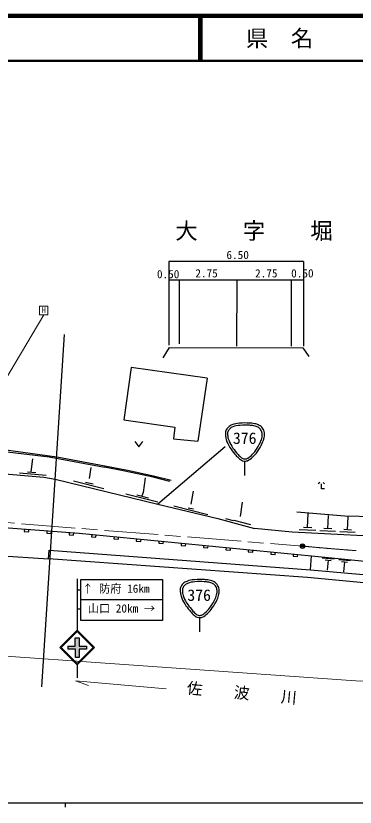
# Model space of a CAD drawing. Units: millimetres, scale not verified. Extents: x 40000 to 680000, y 20000 to 380000.
# Drawn here: x 257032 to 332424, y 204000 to 380000 of the extents above; entities that cross this region are included whole.
import ezdxf
from ezdxf.enums import TextEntityAlignment as Align

# ---------------------------------------------------------------- set-up
doc = ezdxf.new("R2010")
doc.units = ezdxf.units.MM
doc.header["$LTSCALE"] = 1000
doc.header["$PDMODE"] = 32
doc.header["$PDSIZE"] = 500
doc.linetypes.add('CHAIN', pattern=[18.5, 12, -1.5, 3.5, -1.5])
for name, color, linetype, lineweight in [('M-BGD', 7, 'Continuous', 25), ('M-BMK', 2, 'CHAIN', 13), ('M-BMK-SRVR', 3, 'Continuous', 25), ('M-STR-HTXT', 7, 'Continuous', 13), ('M-STR-STRC', 7, 'Continuous', 25), ('M-TTL', 2, 'Continuous', 140), ('M-TTL-BAND', 7, 'Continuous', 25), ('M-TTL-LINE', 7, 'Continuous', 50)]:
    doc.layers.add(name, color=color, linetype=linetype, lineweight=lineweight)
doc.layers.add('M-BMK-HTXT', color=7, linetype='Continuous')
doc.layers.add('M-TTL-TXT', color=7, linetype='Continuous')
doc.styles.add('ＭＳ ゴシック', font='')
doc.styles.add('ＭＳ 明朝', font='')
doc.styles.get('ＭＳ ゴシック').set_extended_font_data('MS Gothic')
doc.styles.get('ＭＳ 明朝').set_extended_font_data('MS Mincho')

msp = doc.modelspace()

# ---------------------------------------------------------------- hatches: boundary and pattern name
at = {"layer": 'M-STR-STRC'}
msp.add_hatch(color=256, dxfattribs=at).paths.add_polyline_path([(271074, 237265), (271074, 239122), (272717, 239122), (272717, 239843), (271074, 239843), (271074, 241684), (270244, 241684), (270244, 239843), (268601, 239843), (268601, 239122), (270275, 239122), (270275, 237265)])

# ---------------------------------------------------------------- linework, layer by layer
at = {"layer": 'M-BGD'}
for p, q in [((291026, 325346), (291021, 306719)), ((320913, 325373), (291026, 325346)), ((320913, 325373), (320913, 306550)), ((291025, 321282), (320913, 321266)), ((293324, 321281), (293312, 307058)), ((306104, 321259), (306096, 306550)), ((318204, 321267), (318213, 306551)), ((267742, 309090), (262747, 230773)), ((291110, 306211), (289676, 303965)), ((291110, 306211), (320828, 306127)), ((320828, 306127), (322098, 304264)), ((282644, 301809), (281035, 290125)), ((299577, 299438), (282644, 301809)), ((299577, 299438), (297460, 285383)), ((281035, 290125), (292380, 288516)), ((292380, 288516), (292042, 285891)), ((292042, 285891), (297460, 285383)), ((254280, 283521), (266134, 281912)), ((253857, 283182), (264440, 281912)), ((264440, 281912), (276717, 279626)), ((266134, 281912), (276802, 279880)), ((260715, 281489), (260376, 278610)), ((253772, 278187), (263255, 277425)), ((257836, 278356), (263763, 277848)), ((259614, 278610), (261477, 278441)), ((273669, 279541), (273330, 277086)), ((263255, 277425), (265795, 276917)), ((265795, 276917), (288570, 271413)), ((269859, 276578), (276548, 274885)), ((285776, 277255), (285353, 273953)), ((274177, 275816), (272484, 276239)), ((324582, 276234), (324232, 275884)), ((324932, 274834), (324932, 275884)), ((325632, 274834), (324932, 274834)), ((325632, 275884), (325282, 276234)), ((281458, 273699), (288570, 271921)), ((283914, 273445), (286538, 272768)), ((285353, 273953), (285014, 273276)), ((296444, 274292), (295936, 271413)), ((288570, 271413), (301948, 268196)), ((307282, 271837), (306858, 268619)), ((292126, 270990), (299662, 269127)), ((295344, 270567), (296517, 270352)), ((319474, 269720), (330142, 268789)), ((321849, 266168), (322004, 269299)), ((301948, 268196), (310076, 265995)), ((303641, 268196), (305334, 267773)), ((305334, 267773), (305504, 267857)), ((305504, 267857), (309144, 266841)), ((326359, 265920), (326506, 268905)), ((330142, 268789), (338185, 268619)), ((330748, 265686), (330890, 268568)), ((258940, 265832), (258902, 265333)), ((322770, 266123), (320929, 266214)), ((327237, 265877), (325481, 265964)), ((258902, 265333), (259899, 265259)), ((259899, 265259), (259937, 265757)), ((263926, 265458), (263888, 264959)), ((263888, 264959), (264885, 264884)), ((264885, 264884), (264923, 265383)), ((268912, 265083), (268874, 264585)), ((268874, 264585), (269871, 264510)), ((269871, 264510), (269909, 265009)), ((273892, 264648), (273844, 264151)), ((273844, 264151), (274839, 264054)), ((274839, 264054), (274888, 264552)), ((278869, 264166), (278821, 263669)), ((279816, 263572), (279864, 264070)), ((323663, 265525), (319981, 265707)), ((328089, 265307), (324577, 265480)), ((332418, 265093), (329027, 265261)), ((331595, 265644), (329900, 265727)), ((278821, 263669), (279816, 263572)), ((283846, 263684), (283797, 263186)), ((283797, 263186), (284793, 263090)), ((284793, 263090), (284841, 263588)), ((288822, 263202), (288774, 262704)), ((288774, 262704), (289770, 262608)), ((289770, 262608), (289818, 263106)), ((293799, 262720), (293751, 262222)), ((294746, 262126), (294794, 262624)), ((236675, 261117), (264321, 259204)), ((293751, 262222), (294746, 262126)), ((298776, 262238), (298728, 261740)), ((298728, 261740), (299723, 261644)), ((299723, 261644), (299771, 262142)), ((303753, 261756), (303704, 261258)), ((303704, 261258), (304700, 261162)), ((304700, 261162), (304748, 261659)), ((308729, 261274), (308681, 260776)), ((308681, 260776), (309676, 260680)), ((309676, 260680), (309725, 261177)), ((313706, 260792), (313658, 260294)), ((314653, 260198), (314701, 260695)), ((313658, 260294), (314653, 260198)), ((318683, 260310), (318634, 259812)), ((318634, 259812), (319630, 259716)), ((319630, 259716), (319678, 260213)), ((325121, 259474), (327781, 259203)), ((325745, 259007), (327075, 258872)), ((326410, 258939), (326180, 256678)), ((328796, 259100), (331416, 258834)), ((329411, 258640), (330721, 258507)), ((330066, 258574), (329840, 256347))]:
    msp.add_line(p, q, dxfattribs=at)
at = {"layer": 'M-BGD', "lineweight": 13}
for p, q in [((262325, 315392), (264154, 315392)), ((262325, 313468), (262325, 315392)), ((264154, 315392), (264154, 313468)), ((242355, 278408), (263222, 313468)), ((264154, 313468), (262325, 313468))]:
    msp.add_line(p, q, dxfattribs=at)
at = {"layer": 'M-BGD'}
for points in [[(276802, 279880), (281868, 278941), (287614, 277665), (291534, 276717)], [(291265, 276448), (287508, 277373), (281274, 278739), (276717, 279626)], [(463662, 268918), (463802, 268368), (470777, 270170), (465640, 267326), (426636, 252551), (398605, 251326), (349970, 252442), (321810, 255049), (264321, 259204), (264465, 261180), (322501, 256810), (322738, 259917)], [(322501, 256810), (351819, 254157), (395027, 253249), (428913, 256724), (428825, 258910), (440645, 261064), (464127, 267904), (469778, 269912)], [(242486, 267067), (271085, 264920), (322738, 259917)], [(344272, 263850), (318416, 265183), (310076, 265995)], [(322738, 259917), (351595, 256984), (406325, 257410), (428538, 259820)]]:
    msp.add_lwpolyline(points, dxfattribs=at)
at = {"layer": 'M-BMK'}
msp.add_line((221373, 269961), (320716, 262066), dxfattribs=at)
msp.add_arc((373090, 810092), 550524, 264.54089, 271.56439, dxfattribs=at)
at = {"layer": 'M-BMK-SRVR'}
msp.add_circle((320716, 262066), 500, dxfattribs=at)
msp.add_point((320716, 262066), dxfattribs=at)
at = {"layer": 'M-STR-HTXT'}
for q in [(290406, 230320), (273198, 231059)]:
    msp.add_line((270282, 232128), q, dxfattribs=at)
msp.add_lwpolyline([(197029, 241626), (333613, 232043), (447940, 235344)], dxfattribs=at)
at = {"layer": 'M-STR-STRC'}
for p, q in [((283437, 285313), (284337, 284113)), ((284337, 284113), (285237, 285313)), ((303556, 284113), (288570, 271413)), ((307923, 277791), (307923, 280975)), ((270653, 254772), (270665, 243382)), ((271461, 252275), (270655, 252275)), ((271461, 250169), (289635, 250169)), ((271461, 248049), (270660, 248049)), ((297880, 242989), (297880, 246172)), ((266804, 239521), (270665, 243382)), ((267101, 239521), (270665, 243085)), ((270665, 243382), (274525, 239521)), ((270665, 243085), (274228, 239521)), ((270244, 239843), (270244, 241684)), ((270244, 241684), (271074, 241684)), ((271074, 241684), (271074, 239843)), ((270665, 235660), (266804, 239521)), ((270665, 235957), (267101, 239521)), ((268601, 239843), (268601, 239122)), ((268601, 239843), (270244, 239843)), ((274525, 239521), (270665, 235660)), ((274228, 239521), (270665, 235957)), ((271074, 239843), (272717, 239843)), ((272717, 239843), (272717, 239122)), ((270275, 239122), (268601, 239122)), ((270275, 237265), (270275, 239122)), ((271074, 239122), (271074, 237265)), ((272748, 239122), (271074, 239122)), ((271074, 237265), (270275, 237265)), ((270665, 235660), (270665, 232776))]:
    msp.add_line(p, q, dxfattribs=at)
msp.add_lwpolyline([(271461, 254645), (289633, 254645), (289633, 245502), (271461, 245502)], close=True, dxfattribs=at)
for points in [[(306751, 289385), (307611, 289478), (308101, 289452), (308965, 289409), (309385, 289388), (309625, 289383), (310035, 289290), (310477, 289190), (310740, 289139), (311130, 288909), (311442, 288725), (311609, 288584), (311820, 288290), (312068, 287945), (312172, 287708), (312249, 287291), (312324, 286879), (312276, 286632), (312201, 286220), (312110, 285719), (312002, 285447), (311796, 284982), (311454, 284210), (311213, 283793), (310726, 283102), (310364, 282591), (310143, 282308), (309679, 281889), (309258, 281508), (309013, 281273), (308489, 281056), (308340, 280994), (308244, 280993), (308084, 280984), (307824, 280971), (307664, 280945), (307418, 281032), (307002, 281178), (306822, 281385), (306490, 281674), (306148, 281973), (305992, 282180), (305704, 282531), (305245, 283092), (304982, 283408), (304610, 284030), (304224, 284676), (304002, 285050), (303777, 285768), (303655, 286154), (303626, 286386), (303610, 286791), (303596, 287136), (303568, 287345), (303682, 287671), (303814, 288051), (303965, 288247), (304253, 288528), (304513, 288782), (304701, 288891), (305038, 289028), (305671, 289285), (306072, 289311), (306751, 289385)], [(306848, 288919), (307661, 289006), (308125, 288975), (308941, 288933), (309329, 288913), (309551, 288909), (309930, 288823), (310315, 288736), (310544, 288692), (310884, 288491), (311128, 288347), (311259, 288237), (311425, 288006), (311624, 287729), (311708, 287539), (311769, 287203), (311832, 286858), (311792, 286651), (311729, 286306), (311646, 285849), (311548, 285600), (311360, 285176), (311032, 284437), (310802, 284038), (310335, 283378), (309998, 282900), (309791, 282636), (309357, 282244), (308984, 281907), (308767, 281698), (308302, 281506), (308213, 281469), (308156, 281468), (308059, 281463), (307872, 281453), (307758, 281435), (307581, 281497), (307233, 281619), (307082, 281792), (306804, 282035), (306485, 282313), (306341, 282506), (306073, 282833), (305631, 283373), (305377, 283677), (305019, 284275), (304656, 284884), (304447, 285235), (304235, 285911), (304128, 286251), (304103, 286455), (304089, 286810), (304078, 287084), (304055, 287251), (304145, 287510), (304249, 287808), (304368, 287961), (304593, 288181), (304800, 288384), (304951, 288471), (305220, 288580), (305822, 288825), (306202, 288851), (306848, 288919)], [(296708, 254582), (297568, 254675), (298058, 254649), (298921, 254606), (299342, 254585), (299582, 254580), (299992, 254487), (300434, 254387), (300697, 254336), (301087, 254106), (301399, 253922), (301566, 253782), (301777, 253487), (302025, 253142), (302129, 252906), (302205, 252488), (302280, 252076), (302233, 251829), (302158, 251417), (302067, 250917), (301959, 250645), (301753, 250180), (301411, 249407), (301170, 248990), (300682, 248300), (300321, 247788), (300100, 247506), (299635, 247086), (299214, 246706), (298970, 246470), (298445, 246253), (298297, 246192), (298201, 246190), (298041, 246182), (297780, 246168), (297621, 246143), (297375, 246229), (296959, 246376), (296779, 246582), (296446, 246872), (296104, 247170), (295949, 247377), (295661, 247728), (295202, 248289), (294939, 248605), (294566, 249228), (294180, 249874), (293959, 250247), (293734, 250965), (293612, 251351), (293583, 251584), (293567, 251988), (293553, 252333), (293525, 252543), (293638, 252869), (293770, 253249), (293922, 253444), (294210, 253725), (294469, 253980), (294658, 254088), (294995, 254225), (295628, 254483), (296029, 254508), (296708, 254582)], [(296805, 254117), (297618, 254203), (298081, 254173), (298898, 254130), (299286, 254110), (299507, 254106), (299887, 254020), (300271, 253933), (300501, 253889), (300841, 253688), (301085, 253544), (301216, 253434), (301381, 253204), (301580, 252926), (301664, 252736), (301726, 252400), (301789, 252055), (301749, 251848), (301686, 251503), (301603, 251046), (301504, 250798), (301316, 250373), (300989, 249634), (300758, 249235), (300292, 248575), (299955, 248097), (299748, 247834), (299314, 247441), (298941, 247104), (298724, 246895), (298259, 246703), (298170, 246666), (298112, 246665), (298016, 246660), (297829, 246650), (297715, 246632), (297538, 246694), (297190, 246817), (297039, 246990), (296761, 247232), (296442, 247510), (296297, 247703), (296029, 248030), (295587, 248570), (295334, 248874), (294976, 249473), (294613, 250081), (294404, 250433), (294192, 251109), (294085, 251448), (294060, 251652), (294046, 252007), (294034, 252282), (294012, 252448), (294102, 252707), (294206, 253005), (294324, 253158), (294549, 253378), (294757, 253581), (294908, 253668), (295177, 253777), (295779, 254022), (296159, 254048), (296805, 254117)]]:
    msp.add_open_spline(points, degree=3, knots=[0, 0, 0, 0, 1, 1, 1, 2, 2, 2, 3, 3, 3, 4, 4, 4, 5, 5, 5, 6, 6, 6, 7, 7, 7, 8, 8, 8, 9, 9, 9, 10, 10, 10, 11, 11, 11, 12, 12, 12, 13, 13, 13, 14, 14, 14, 15, 15, 15, 16, 16, 16, 17, 17, 17, 18, 18, 18, 19, 19, 19, 20, 20, 20, 21, 21, 21, 21], dxfattribs=at)
at = {"layer": 'M-TTL'}
msp.add_line((680000, 380000), (40000, 380000), dxfattribs=at)
at = {"layer": 'M-TTL-BAND'}
for p, q in [((40000, 205000), (579000, 205000)), ((268000, 205000), (268000, 204000))]:
    msp.add_line(p, q, dxfattribs=at)
at = {"layer": 'M-TTL-LINE'}
for p, q in [((297750, 380000), (297750, 370000)), ((298250, 380000), (298250, 370000)), ((40000, 370000), (680000, 370000))]:
    msp.add_line(p, q, dxfattribs=at)

# ---------------------------------------------------------------- texts
at = {"layer": 'M-BGD'}
for s, height, style, p in [('6.50', 1833, 'ＭＳ ゴシック', (303825, 325358)), ('0.50', 1833, 'ＭＳ ゴシック', (288382, 321086)), ('2.75', 1833, 'ＭＳ ゴシック', (296913, 321279)), ('2.75', 1833, 'ＭＳ ゴシック', (310183, 321271)), ('0.50', 1833, 'ＭＳ ゴシック', (318204, 321267)), ('H', 1320, 'ＭＳ 明朝', (262813, 313499))]:
    msp.add_text(s, height=height, dxfattribs=dict(at, style=style)).set_placement(p, align=Align.BOTTOM_LEFT)
at = {"layer": 'M-BMK-HTXT', "style": 'ＭＳ ゴシック'}
msp.add_text('大\u3000\u3000字\u3000\u3000堀', height=3666, dxfattribs=at).set_placement((292448, 329248), align=Align.BOTTOM_LEFT)
msp.add_text('佐\u3000\u3000波\u3000\u3000川', height=2566, rotation=354.758, dxfattribs=at).set_placement((294849, 228506), align=Align.BOTTOM_LEFT)
at = {"layer": 'M-STR-STRC', "style": 'ＭＳ ゴシック'}
for s, height, p in [('376', 2566, (305267, 284018)), ('↑ 防府 16km', 1833, (271768, 251138)), ('376', 2566, (295140, 249111)), ('山口 20km →', 1833, (272992, 246735))]:
    msp.add_text(s, height=height, dxfattribs=at).set_placement(p, align=Align.BOTTOM_LEFT)
at = {"layer": 'M-TTL-TXT', "style": 'ＭＳ ゴシック'}
msp.add_text('県\u3000名', height=3666, dxfattribs=at).set_placement((315625, 375000), align=Align.MIDDLE_CENTER)

doc.saveas('drawing.dxf')
